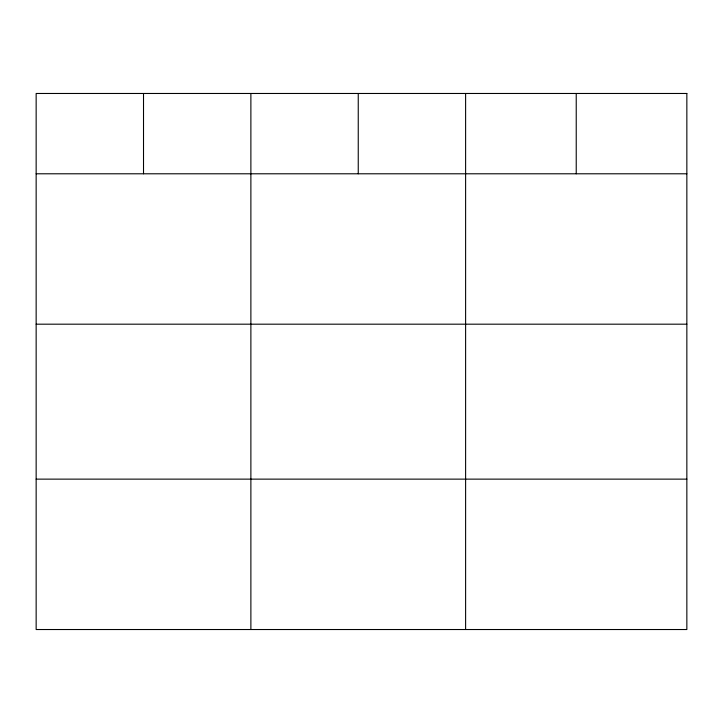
<?xml version="1.0" encoding="UTF-8"?>
<svg xmlns="http://www.w3.org/2000/svg" width="723" height="723" viewBox="0 0 723 723"><rect width="100%" height="100%" fill="white"/><g stroke="black" fill="none" stroke-linecap="round" stroke-linejoin="round"><path stroke-width="1.08" d="M36.15 173.791L686.85 173.791M36.15 324.184L686.85 324.184M36.15 479.132L686.85 479.132M576.231 93.475L576.231 173.791M465.612 93.475L465.612 629.525M358.247 93.475L358.247 173.791M250.881 93.475L250.881 629.525M143.516 93.475L143.516 173.791M686.85 93.475L36.15 93.475L36.15 629.525L686.85 629.525L686.85 93.475"/></g></svg>
